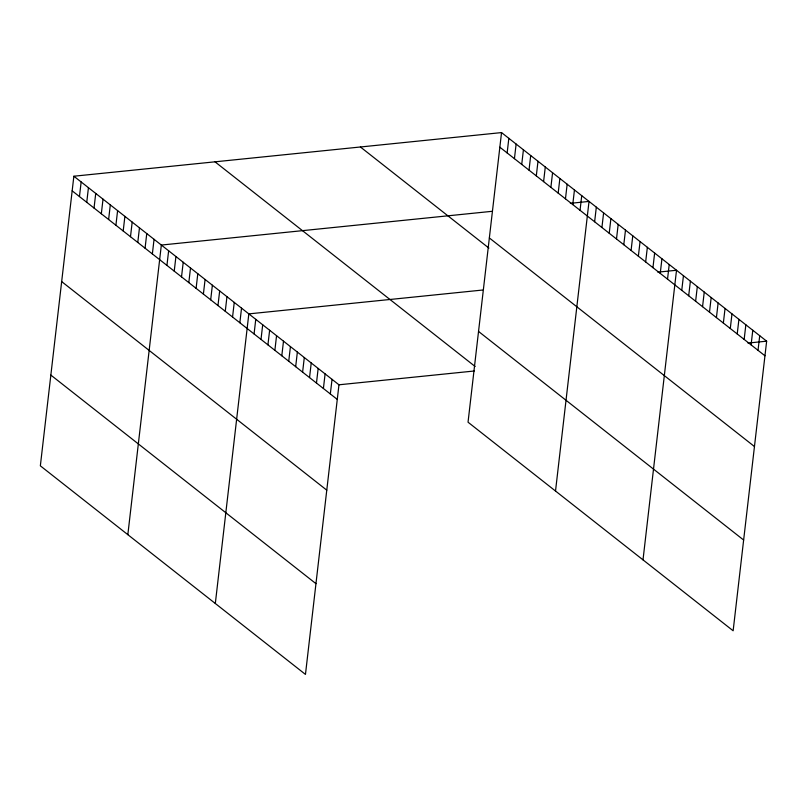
<?xml version="1.0" encoding="UTF-8"?>
<svg xmlns="http://www.w3.org/2000/svg" width="807" height="807" viewBox="0 0 807 807"><rect width="100%" height="100%" fill="white"/><g stroke="black" fill="none" stroke-linecap="round" stroke-linejoin="round"><path stroke-width="1.21" d="M73.861 176.219L40.35 465.831L305.46 674.41L338.96 384.798L73.861 176.219L501.54 132.59L766.65 341.169L733.139 630.781L468.04 422.202L501.54 132.59M79.459 196.565L81.154 181.958M86.752 202.305L88.437 187.688M94.036 208.045L95.73 193.428M101.329 213.774L103.024 199.168M108.622 219.514L110.307 204.897M115.905 225.254L117.6 210.637M123.199 230.984L124.893 216.377M130.492 236.723L132.187 222.107M137.785 242.453L139.47 227.846M145.068 248.193L146.763 233.576M152.362 253.933L154.056 239.316M127.839 534.658L161.339 245.056L492.22 211.303M166.938 265.402L168.633 250.785M174.231 271.142L175.926 256.525M181.525 276.872L183.219 262.265M188.818 282.611L190.502 267.995M196.101 288.341L197.796 273.734M203.394 294.081L205.089 279.464M210.688 299.821L212.372 285.204M217.971 305.55L219.665 290.944M225.264 311.29L226.959 296.673M232.557 317.03L234.252 302.413M239.85 322.76L241.535 308.153M215.318 603.495L248.828 313.883L482.505 290.046M254.074 333.957L255.758 319.34M261.004 339.404L262.699 324.797M267.934 344.861L269.629 330.255M274.874 350.319L276.559 335.702M281.804 355.776L283.499 341.159M288.735 361.233L290.429 346.617M295.675 366.681L297.359 352.074M302.605 372.138L304.3 357.531M309.535 377.595L311.23 362.979M316.475 383.053L318.16 368.436M323.405 388.51L325.1 373.893M330.335 393.957L332.03 379.351M507.149 152.937L508.834 138.33M514.432 158.676L516.127 144.06M521.726 164.416L523.42 149.799M529.019 170.146L530.703 155.539M536.302 175.886L537.997 161.269M543.595 181.615L545.29 167.009M550.888 187.355L552.573 172.738M558.182 193.095L559.866 178.478M565.465 198.825L567.16 184.218M572.758 204.564L574.453 189.948M580.051 210.304L581.736 195.687M555.519 491.029L589.029 201.427L570.367 203.324M594.628 221.774L596.323 207.157M601.921 227.503L603.606 212.897M609.214 233.243L610.899 218.626M616.498 238.983L618.192 224.366M623.791 244.713L625.486 230.106M631.084 250.452L632.769 235.836M638.367 256.192L640.062 241.575M645.661 261.922L647.355 247.315M652.954 267.662L654.638 253.045M660.247 273.391L661.932 258.785M667.53 279.131L669.225 264.514M643.008 559.866L676.518 270.254L657.856 272.161M681.754 290.328L683.448 275.712M688.694 295.776L690.378 281.169M695.624 301.233L697.319 286.616M702.554 306.69L704.249 292.073M709.494 312.148L711.179 297.531M716.424 317.595L718.119 302.988M723.354 323.052L725.049 308.445M730.295 328.51L731.979 313.893M737.225 333.967L738.919 319.35M744.155 339.424L745.85 324.807M751.095 344.871L752.78 330.265M758.025 350.329L759.72 335.722M338.96 384.798L474.264 370.998M747.988 343.076L766.65 341.169M499.856 147.207L764.955 355.786M489.355 237.954L754.464 446.533M360.406 146.985L488.901 248.082M478.541 331.445L743.64 540.034M214.995 161.824L475.152 366.509M72.166 190.835L337.276 399.415M61.665 281.582L326.774 490.162M50.851 375.084L315.951 583.663"/></g></svg>
